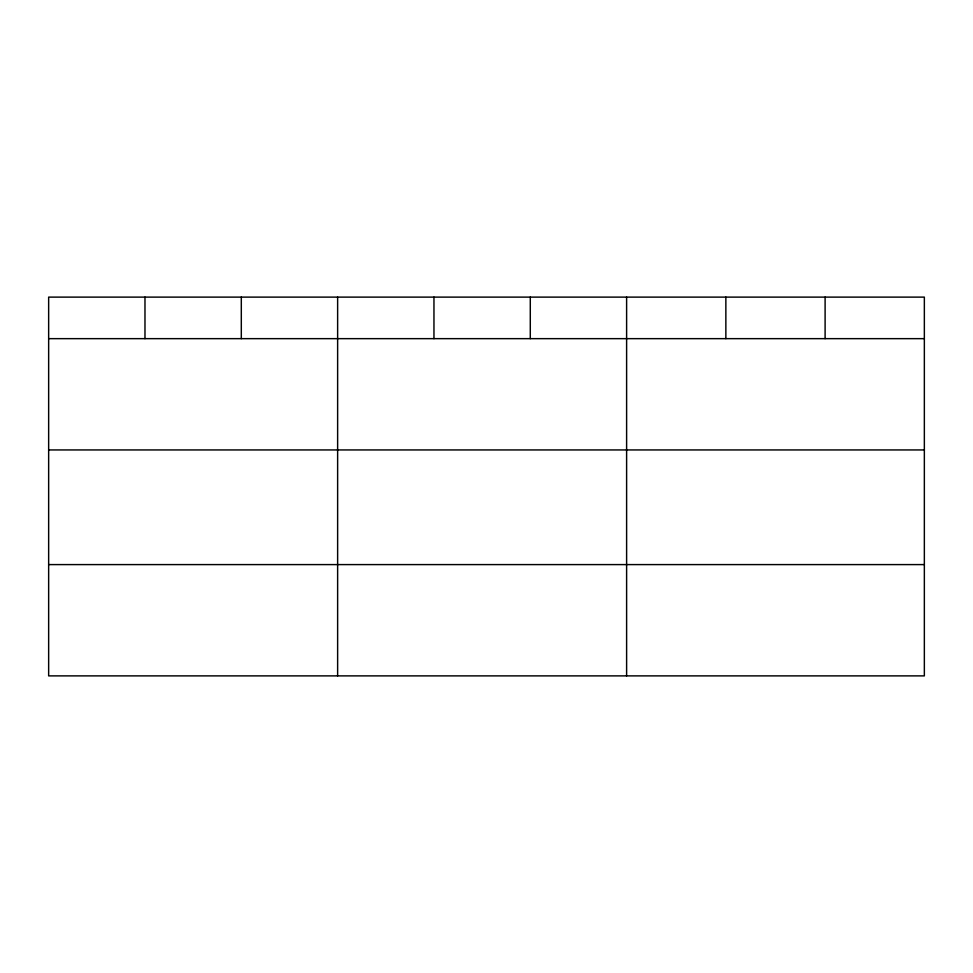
<?xml version="1.0" encoding="UTF-8"?>
<svg xmlns="http://www.w3.org/2000/svg" width="973" height="973" viewBox="0 0 973 973"><rect width="100%" height="100%" fill="white"/><g stroke="black" fill="none" stroke-linecap="round" stroke-linejoin="round"><path stroke-width="1.46" d="M924.35 449.94L924.35 297.118L48.65 297.118L48.65 675.882L924.35 675.882L924.35 449.94L48.65 449.94M48.65 338.653L924.35 338.653M48.65 564.595L924.35 564.595M825.104 297.118L825.104 338.653M725.858 297.118L725.858 338.653M626.612 297.118L626.612 675.882M530.285 297.118L530.285 338.653M433.958 297.118L433.958 338.653M337.631 297.118L337.631 675.882M241.304 297.118L241.304 338.653M144.977 297.118L144.977 338.653"/></g></svg>
